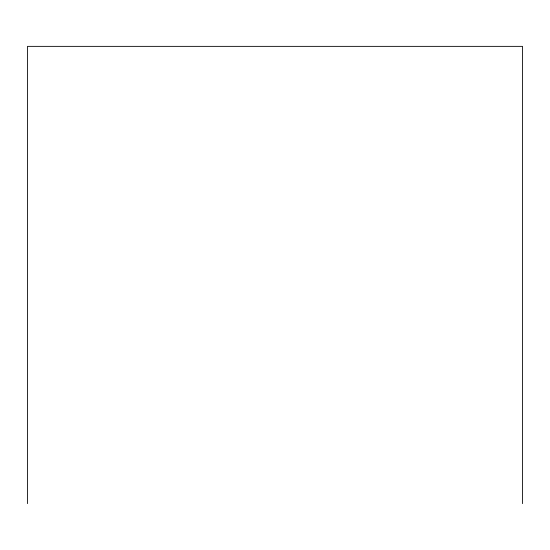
<?xml version="1.0" encoding="UTF-8"?>
<svg xmlns="http://www.w3.org/2000/svg" width="550" height="550" viewBox="0 0 550 550"><rect width="100%" height="100%" fill="white"/><g stroke="black" fill="none" stroke-linecap="round" stroke-linejoin="round"><path stroke-width="0.82" d="M522.5 503.635L522.5 46.365L27.5 46.365L27.5 503.635"/></g></svg>
